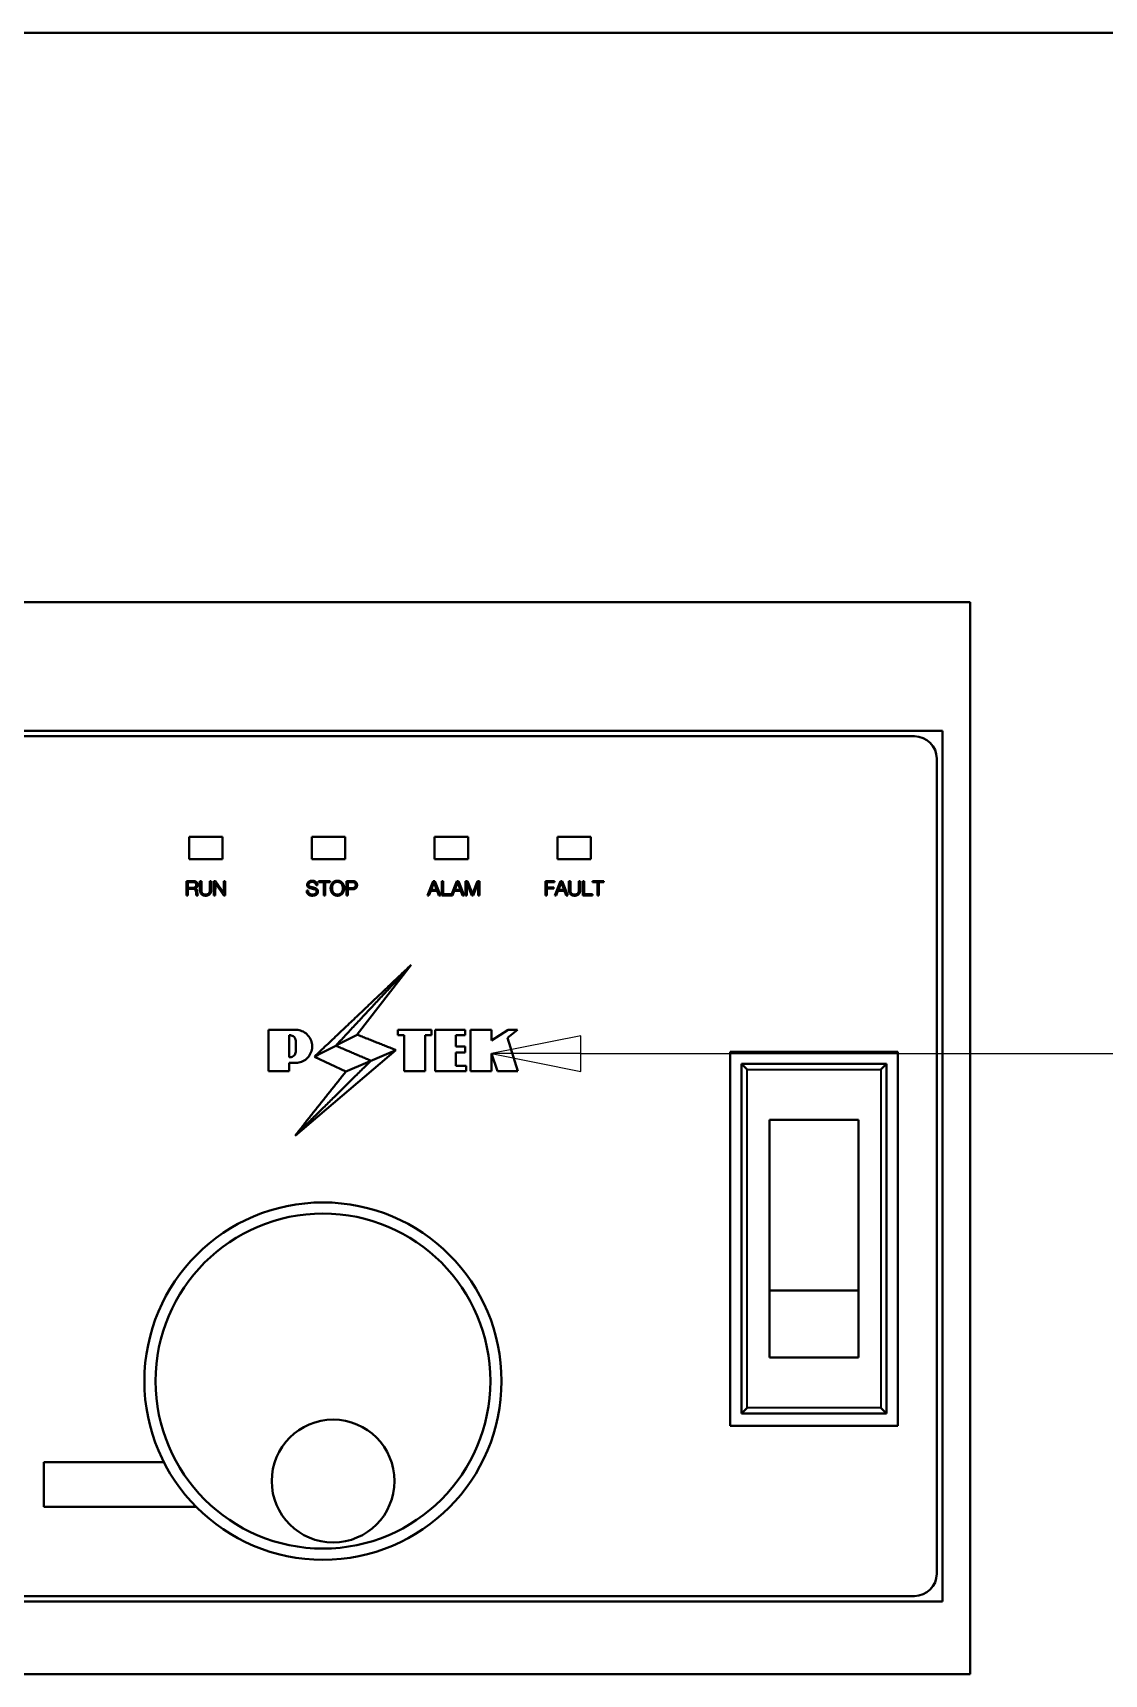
# Model space of a CAD drawing. Header units: millimetres. Extents: x 0 to 3364, y 0 to 2376.
# Drawn here: x 1391.3 to 1487.3, y 1112.7 to 1259.7 of the extents above; entities that cross this region are included whole.
import ezdxf

# ---------------------------------------------------------------- set-up
doc = ezdxf.new("R2010")
doc.units = ezdxf.units.MM
doc.header["$LTSCALE"] = 4
for name, color, linetype, lineweight, true_color in [('가시적인 것(ISO)', 3, 'Continuous', 40, 0x00ff00), ('가시적인 좁은 것(ISO)', 3, 'Continuous', 35, 0x00ff00), ('기호(ISO)', 5, 'Continuous', 25, 0x0000ff)]:
    doc.layers.add(name, color=color, linetype=linetype, lineweight=lineweight, true_color=true_color)

# ---------------------------------------------------------------- blocks, each defined once
blk = doc.blocks.new('품번기호4')
at = {"layer": '기호(ISO)', "color": 7}
for p, q in [((360.098, 292.47), (358.098, 292.07)), ((360.098, 291.67), (360.098, 292.47)), ((360.098, 292.07), (358.098, 292.07)), ((358.098, 292.07), (360.098, 291.67)), ((360.098, 292.07), (415.64, 292.07))]:
    blk.add_line(p, q, dxfattribs=at)
at = {"layer": '기호(ISO)', "color": 7, "flags": 128}
blk.add_lwpolyline([(360.098, 292.47), (358.098, 292.07), (360.098, 291.67), (360.098, 292.47)], dxfattribs=at)
at = {"layer": '기호(ISO)', "color": 7}
blk.add_solid([(360.098, 292.47), (358.098, 292.07), (360.098, 291.67), (360.098, 292.47)], dxfattribs=at)

msp = doc.modelspace()

# ---------------------------------------------------------------- linework, layer by layer
at = {"layer": '가시적인 것(ISO)'}
for p, q in [((1524.3011, 1259.6988), (1172.3011, 1259.6988)), ((1270.3011, 1208.6988), (1475.3011, 1208.6988)), ((1475.3011, 1208.6988), (1475.3011, 1112.6988)), ((1272.8011, 1197.1988), (1472.8011, 1197.1988)), ((1470.3011, 1196.6988), (1386.6011, 1196.6988)), ((1472.8011, 1197.1988), (1472.8011, 1119.1988)), ((1472.3011, 1121.6988), (1472.3011, 1194.6988)), ((1405.3011, 1185.6988), (1405.3011, 1187.6987)), ((1405.3011, 1187.6987), (1408.3011, 1187.6987)), ((1408.3011, 1187.6987), (1408.3011, 1185.6988)), ((1416.3011, 1185.6988), (1416.3011, 1187.6987)), ((1416.3011, 1187.6987), (1419.3011, 1187.6987)), ((1419.3011, 1187.6987), (1419.3011, 1185.6988)), ((1427.3011, 1185.6988), (1427.3011, 1187.6987)), ((1427.3011, 1187.6987), (1430.3011, 1187.6987)), ((1430.3011, 1187.6987), (1430.3011, 1185.6988)), ((1438.3011, 1185.6988), (1438.3011, 1187.6987)), ((1438.3011, 1187.6987), (1441.3011, 1187.6987)), ((1441.3011, 1187.6987), (1441.3011, 1185.6988)), ((1408.3011, 1185.6988), (1405.3011, 1185.6988)), ((1419.3011, 1185.6988), (1416.3011, 1185.6988)), ((1430.3011, 1185.6988), (1427.3011, 1185.6988)), ((1441.3011, 1185.6988), (1438.3011, 1185.6988)), ((1405.0818, 1182.444), (1405.0818, 1183.7343)), ((1405.2046, 1183.6286), (1405.2046, 1183.1258)), ((1406.2822, 1183.7351), (1406.4051, 1183.7351)), ((1407.1659, 1183.7351), (1407.2888, 1183.7351)), ((1407.5327, 1182.444), (1407.5327, 1183.7351)), ((1407.5327, 1183.7351), (1407.67, 1183.7351)), ((1407.6574, 1183.5363), (1407.6556, 1182.444)), ((1408.4102, 1182.444), (1407.6574, 1183.5363)), ((1407.67, 1183.7351), (1408.4229, 1182.6429)), ((1408.4229, 1182.6429), (1408.4247, 1183.7351)), ((1408.4247, 1183.7351), (1408.5476, 1183.7351)), ((1408.5476, 1183.7351), (1408.5476, 1182.444)), ((1416.8029, 1183.3572), (1416.68, 1183.3572)), ((1416.9136, 1183.6286), (1416.9136, 1183.7343)), ((1416.9136, 1183.7343), (1417.9364, 1183.7343)), ((1417.3636, 1183.6286), (1416.9136, 1183.6286)), ((1417.3636, 1182.444), (1417.3636, 1183.6286)), ((1417.9364, 1183.6286), (1417.4865, 1183.6286)), ((1417.4865, 1183.6286), (1417.4865, 1182.444)), ((1417.9364, 1183.7343), (1417.9364, 1183.6286)), ((1419.3977, 1182.444), (1419.3977, 1183.7343)), ((1419.5206, 1183.6286), (1419.5206, 1183.1008)), ((1426.6647, 1182.444), (1427.1854, 1183.7346)), ((1427.2487, 1183.6117), (1426.9901, 1182.9507)), ((1427.1854, 1183.7346), (1427.3228, 1183.7346)), ((1427.4982, 1182.9507), (1427.2487, 1183.6117)), ((1427.3228, 1183.7346), (1427.8292, 1182.444)), ((1427.9483, 1182.4448), (1427.9483, 1183.7351)), ((1427.9483, 1183.7351), (1428.0711, 1183.7351)), ((1428.0711, 1183.7351), (1428.0711, 1182.5506)), ((1428.788, 1182.4444), (1429.3029, 1183.7346)), ((1429.3662, 1183.6117), (1429.1076, 1182.9507)), ((1429.3029, 1183.7346), (1429.4403, 1183.7346)), ((1429.6157, 1182.9507), (1429.3662, 1183.6117)), ((1429.4403, 1183.7346), (1429.9466, 1182.444)), ((1430.0657, 1182.444), (1430.0657, 1183.7351)), ((1430.0657, 1183.7351), (1430.2467, 1183.7351)), ((1430.1904, 1183.5598), (1430.1886, 1182.444)), ((1430.6369, 1182.444), (1430.1904, 1183.5598)), ((1430.2467, 1183.7351), (1430.6949, 1182.6014)), ((1430.6949, 1182.6014), (1431.1414, 1183.7351)), ((1431.1977, 1183.5611), (1430.753, 1182.444)), ((1431.1414, 1183.7351), (1431.3224, 1183.7351)), ((1431.1995, 1182.444), (1431.1977, 1183.5611)), ((1431.3224, 1183.7351), (1431.3224, 1182.444)), ((1437.2363, 1183.7343), (1438.0549, 1183.7343)), ((1437.2363, 1182.444), (1437.2363, 1183.7343)), ((1438.0549, 1183.6286), (1437.3591, 1183.6286)), ((1437.3591, 1183.6286), (1437.3591, 1183.1591)), ((1438.0549, 1183.7343), (1438.0549, 1183.6286)), ((1438.0701, 1182.444), (1438.5909, 1183.7346)), ((1438.6542, 1183.6117), (1438.3956, 1182.9507)), ((1438.5909, 1183.7346), (1438.7283, 1183.7346)), ((1438.9037, 1182.9507), (1438.6542, 1183.6117)), ((1438.7283, 1183.7346), (1439.2346, 1182.444)), ((1439.3454, 1183.7351), (1439.4683, 1183.7351)), ((1440.229, 1183.7351), (1440.3519, 1183.7351)), ((1440.5958, 1182.4448), (1440.5958, 1183.7351)), ((1440.5958, 1183.7351), (1440.7187, 1183.7351)), ((1440.7187, 1183.7351), (1440.7187, 1182.5506)), ((1441.438, 1183.6286), (1441.438, 1183.7343)), ((1441.438, 1183.7343), (1442.4608, 1183.7343)), ((1441.888, 1183.6286), (1441.438, 1183.6286)), ((1441.888, 1182.444), (1441.888, 1183.6286)), ((1442.4608, 1183.6286), (1442.0109, 1183.6286)), ((1442.0109, 1183.6286), (1442.0109, 1182.444)), ((1442.4608, 1183.7343), (1442.4608, 1183.6286)), ((1405.2046, 1182.444), (1405.0818, 1182.444)), ((1405.2046, 1183.02), (1405.2046, 1182.444)), ((1406.0985, 1182.444), (1405.965, 1182.444)), ((1407.6556, 1182.444), (1407.5327, 1182.444)), ((1408.5476, 1182.444), (1408.4102, 1182.444)), ((1415.8464, 1182.8725), (1415.9693, 1182.8725)), ((1416.4618, 1183.0139), (1416.1773, 1183.0844)), ((1417.4865, 1182.444), (1417.3636, 1182.444)), ((1419.5206, 1182.444), (1419.3977, 1182.444)), ((1419.5206, 1182.995), (1419.5206, 1182.444)), ((1426.7967, 1182.444), (1426.6647, 1182.444)), ((1426.9522, 1182.8449), (1426.7967, 1182.444)), ((1427.5398, 1182.8449), (1426.9522, 1182.8449)), ((1426.9901, 1182.9507), (1427.4982, 1182.9507)), ((1427.6971, 1182.444), (1427.5398, 1182.8449)), ((1427.8292, 1182.444), (1427.6971, 1182.444)), ((1428.788, 1182.4444), (1427.9483, 1182.4448)), ((1428.0711, 1182.5506), (1428.794, 1182.5506)), ((1428.794, 1182.5506), (1428.788, 1182.4444)), ((1428.9141, 1182.444), (1428.788, 1182.4444)), ((1429.0696, 1182.8449), (1428.9141, 1182.444)), ((1429.6573, 1182.8449), (1429.0696, 1182.8449)), ((1429.1076, 1182.9507), (1429.6157, 1182.9507)), ((1429.8146, 1182.444), (1429.6573, 1182.8449)), ((1429.9466, 1182.444), (1429.8146, 1182.444)), ((1430.1886, 1182.444), (1430.0657, 1182.444)), ((1430.753, 1182.444), (1430.6369, 1182.444)), ((1431.3224, 1182.444), (1431.1995, 1182.444)), ((1437.3591, 1182.444), (1437.2363, 1182.444)), ((1437.3591, 1183.1591), (1437.9772, 1183.1591)), ((1437.9772, 1183.0534), (1437.3591, 1183.0534)), ((1437.3591, 1183.0534), (1437.3591, 1182.444)), ((1437.9772, 1183.1591), (1437.9772, 1183.0534)), ((1438.2021, 1182.444), (1438.0701, 1182.444)), ((1438.3576, 1182.8449), (1438.2021, 1182.444)), ((1438.9453, 1182.8449), (1438.3576, 1182.8449)), ((1438.3956, 1182.9507), (1438.9037, 1182.9507)), ((1439.1026, 1182.444), (1438.9453, 1182.8449)), ((1439.2346, 1182.444), (1439.1026, 1182.444)), ((1441.4416, 1182.4448), (1440.5958, 1182.4448)), ((1440.7187, 1182.5506), (1441.4416, 1182.5506)), ((1441.4416, 1182.5506), (1441.4416, 1182.4448)), ((1442.0109, 1182.444), (1441.888, 1182.444)), ((1420.3651, 1169.9739), (1425.2177, 1176.2401)), ((1412.4139, 1170.4132), (1412.4139, 1166.7013)), ((1424.0064, 1170.4132), (1424.0064, 1169.9213)), ((1427.0385, 1170.4132), (1424.0064, 1170.4132)), ((1427.0385, 1169.9213), (1427.0385, 1170.4132)), ((1427.3516, 1170.4132), (1427.3516, 1166.7013)), ((1430.0483, 1170.4132), (1427.3516, 1170.4132)), ((1430.0483, 1169.9213), (1430.0483, 1170.4132)), ((1430.5252, 1170.4132), (1430.5252, 1166.7013)), ((1432.3919, 1170.4132), (1430.5252, 1170.4132)), ((1432.3919, 1169.4609), (1432.3919, 1170.4132)), ((1433.884, 1170.4132), (1432.3919, 1169.4609)), ((1433.8419, 1169.694), (1434.7379, 1170.4132)), ((1434.7379, 1170.4132), (1433.884, 1170.4132)), ((1414.2698, 1167.9535), (1414.2698, 1169.9213)), ((1424.0064, 1169.9213), (1424.5788, 1169.9213)), ((1424.5788, 1169.9213), (1424.5788, 1166.7013)), ((1426.4661, 1166.7013), (1426.4661, 1169.9213)), ((1426.4661, 1169.9213), (1427.0385, 1169.9213)), ((1429.2071, 1169.9213), (1430.0483, 1169.9213)), ((1429.2071, 1168.9006), (1429.2071, 1169.9213)), ((1430.0483, 1168.9006), (1429.2071, 1168.9006)), ((1430.0483, 1168.3781), (1430.0483, 1168.9006)), ((1434.7739, 1166.7013), (1433.8419, 1169.694)), ((1414.2698, 1166.7013), (1414.2698, 1167.4392)), ((1414.7959, 1160.9218), (1423.8358, 1168.5951)), ((1416.5317, 1167.9974), (1419.3612, 1166.6857)), ((1429.2071, 1168.3781), (1430.0483, 1168.3781)), ((1429.2071, 1167.1932), (1429.2071, 1168.3781)), ((1430.1467, 1167.1932), (1429.2071, 1167.1932)), ((1430.1467, 1166.7013), (1430.1467, 1167.1932)), ((1432.3919, 1168.2787), (1432.9499, 1166.7013)), ((1432.3919, 1166.7013), (1432.3919, 1168.2787)), ((1453.8011, 1134.9488), (1453.8011, 1168.4488)), ((1453.8011, 1168.4488), (1468.8011, 1168.4488)), ((1467.8011, 1167.3488), (1454.8011, 1167.3488)), ((1455.3011, 1166.8488), (1454.8011, 1167.3488)), ((1454.8011, 1167.3488), (1454.8011, 1136.0488)), ((1467.8011, 1167.3488), (1467.3011, 1166.8488)), ((1467.8011, 1136.0488), (1467.8011, 1167.3488)), ((1468.8011, 1168.4488), (1468.8011, 1134.9488)), ((1412.4139, 1166.7013), (1414.2698, 1166.7013)), ((1424.5788, 1166.7013), (1426.4661, 1166.7013)), ((1427.3516, 1166.7013), (1430.1467, 1166.7013)), ((1430.5252, 1166.7013), (1432.3919, 1166.7013)), ((1432.9499, 1166.7013), (1434.7739, 1166.7013)), ((1457.3011, 1162.3488), (1465.3011, 1162.3488)), ((1457.3011, 1147.0488), (1457.3011, 1162.3488)), ((1465.3011, 1162.3488), (1465.3011, 1147.0488)), ((1457.3011, 1147.0488), (1457.3011, 1141.0488)), ((1457.3011, 1147.0488), (1465.3011, 1147.0488)), ((1465.3011, 1141.0488), (1465.3011, 1147.0488)), ((1465.3011, 1141.0488), (1457.3011, 1141.0488)), ((1454.8011, 1136.0488), (1455.3011, 1136.5488)), ((1467.8011, 1136.0488), (1467.3011, 1136.5488)), ((1468.8011, 1134.9488), (1453.8011, 1134.9488)), ((1454.8011, 1136.0488), (1467.8011, 1136.0488)), ((1392.3015, 1127.6988), (1392.3015, 1131.6988)), ((1392.3015, 1131.6988), (1403.038, 1131.6988)), ((1405.9241, 1127.6988), (1392.3015, 1127.6988)), ((1472.8011, 1119.1988), (1272.8011, 1119.1988)), ((1386.6011, 1119.6988), (1470.3011, 1119.6988)), ((1475.3011, 1112.6988), (1270.3011, 1112.6988))]:
    msp.add_line(p, q, dxfattribs=at)
for centre, radius in [((1417.3011, 1138.9488), 16), ((1417.3011, 1138.9488), 15), ((1418.2092, 1129.9947), 5.5)]:
    msp.add_circle(centre, radius, dxfattribs=at)
for centre, start, end in [((1470.3011, 1194.6988), 0, 90), ((1470.3011, 1121.6988), 270, 0)]:
    msp.add_arc(centre, 2, start, end, dxfattribs=at)
for points, weights, knots in [([(1405.0818, 1183.7343), (1405.3794, 1183.7343), (1405.677, 1183.7343), (1405.8295, 1183.7404), (1405.955, 1183.6535), (1406.0792, 1183.5568), (1406.0716, 1183.3995)], [1, 1, 1, 0.94839660606, 1, 0.887717296549, 1], [8.3810812, 8.3810812, 8.3810812, 9.3810812, 9.3810812, 9.64890846, 9.64890846, 9.91292361, 9.91292361, 9.91292361]), ([(1405.9488, 1183.3745), (1405.9546, 1183.4829), (1405.8781, 1183.5599), (1405.7867, 1183.6363), (1405.6679, 1183.6286), (1405.4363, 1183.6286), (1405.2046, 1183.6286)], [1, 0.914018011134, 1, 0.928526660768, 1, 1, 1], [-3.23063286, -3.23063286, -3.23063286, -3.04489019, -3.04489019, -2.83894002, -2.83894002, -1.83894002, -1.83894002, -1.83894002]), ([(1405.2046, 1183.1258), (1405.4363, 1183.1258), (1405.6679, 1183.1258), (1405.7784, 1183.1233), (1405.8651, 1183.1918), (1405.9511, 1183.2629), (1405.9488, 1183.3745)], [1, 1, 1, 0.941069200056, 1, 0.900401831841, 1], [-4.61248804, -4.61248804, -4.61248804, -3.61248804, -3.61248804, -3.41964917, -3.41964917, -3.23063286, -3.23063286, -3.23063286]), ([(1406.0716, 1183.3995), (1406.0748, 1183.2833), (1406.0078, 1183.1881), (1405.9346, 1183.0922), (1405.8155, 1183.0711)], [1, 0.94919180422, 1, 0.928798673495, 1], [7.968096681, 7.968096681, 7.968096681, 8.172326521, 8.172326521, 8.381081205, 8.381081205, 8.381081205]), ([(1406.7846, 1182.4198), (1406.5579, 1182.4043), (1406.3986, 1182.5662), (1406.274, 1182.7164), (1406.2822, 1182.9113), (1406.2822, 1183.3232), (1406.2822, 1183.7351)], [1, 0.908571615297, 1, 0.933363532954, 1, 1, 1], [-3.42481882, -3.42481882, -3.42481882, -3.03764756, -3.03764756, -2.69898009, -2.69898009, -1.69898009, -1.69898009, -1.69898009]), ([(1406.4051, 1183.7351), (1406.4051, 1183.3367), (1406.4051, 1182.9384), (1406.388, 1182.758), (1406.505, 1182.6197), (1406.6248, 1182.5134), (1406.7846, 1182.5256)], [1, 1, 1, 0.921668103072, 1, 0.920787027499, 1], [-8.43982803, -8.43982803, -8.43982803, -7.43982803, -7.43982803, -7.12810297, -7.12810297, -6.8525575, -6.8525575, -6.8525575]), ([(1406.7846, 1182.5256), (1406.9451, 1182.5133), (1407.0658, 1182.6197), (1407.1831, 1182.7579), (1407.1659, 1182.9384), (1407.1659, 1183.3367), (1407.1659, 1183.7351)], [1, 0.921209245979, 1, 0.92127521942, 1, 1, 1], [-6.8525575, -6.8525575, -6.8525575, -6.57564579, -6.57564579, -6.26381473, -6.26381473, -5.26381473, -5.26381473, -5.26381473]), ([(1407.2888, 1183.7351), (1407.2888, 1183.3232), (1407.2888, 1182.9113), (1407.297, 1182.7163), (1407.1722, 1182.5662), (1407.012, 1182.4041), (1406.7846, 1182.4198)], [1, 1, 1, 0.933070818813, 1, 0.908927375214, 1], [-5.15210516, -5.15210516, -5.15210516, -4.15210516, -4.15210516, -3.81333586, -3.81333586, -3.42481882, -3.42481882, -3.42481882]), ([(1416.1773, 1183.0844), (1416.0654, 1183.1072), (1415.9763, 1183.1788), (1415.8811, 1183.2661), (1415.8881, 1183.3952)], [1, 0.971846155251, 1, 0.904163827855, 1], [8.266583226, 8.266583226, 8.266583226, 8.47036856, 8.47036856, 8.689889446, 8.689889446, 8.689889446]), ([(1415.8881, 1183.3952), (1415.8891, 1183.5255), (1415.9737, 1183.6247), (1416.0655, 1183.7485), (1416.3294, 1183.7594)], [1, 0.939638647149, 1, 1, 1], [7.03927411, 7.03927411, 7.03927411, 7.26658323, 7.26658323, 8.26658323, 8.26658323, 8.26658323]), ([(1416.68, 1183.3572), (1416.6792, 1183.4948), (1416.5707, 1183.5793), (1416.4635, 1183.6571), (1416.3312, 1183.6536), (1416.2114, 1183.6587), (1416.1087, 1183.5971), (1416.0032, 1183.5247), (1416.0109, 1183.397)], [1, 0.899717308487, 1, 0.946956636903, 1, 0.957793599563, 1, 0.870586135343, 1], [5.404579986, 5.404579986, 5.404579986, 5.637424937, 5.637424937, 5.869513343, 5.869513343, 6.081191974, 6.081191974, 6.292875249, 6.292875249, 6.292875249]), ([(1416.0109, 1183.397), (1416.0072, 1183.3161), (1416.0688, 1183.2634), (1416.1296, 1183.2169), (1416.2054, 1183.2068)], [1, 0.898432961434, 1, 0.96629459605, 1], [5.13161136, 5.13161136, 5.13161136, 5.268592627, 5.268592627, 5.404579986, 5.404579986, 5.404579986]), ([(1416.3294, 1183.7594), (1416.5126, 1183.7644), (1416.6614, 1183.6572), (1416.8095, 1183.5437), (1416.8029, 1183.3572)], [1, 0.947358563164, 1, 0.888915161311, 1], [6.404584814, 6.404584814, 6.404584814, 6.726048932, 6.726048932, 7.039274114, 7.039274114, 7.039274114]), ([(1418.5972, 1182.4198), (1418.3189, 1182.4093), (1418.1407, 1182.6233), (1417.9822, 1182.8296), (1417.9888, 1183.0896), (1417.9822, 1183.3496), (1418.1407, 1183.5558), (1418.3189, 1183.7698), (1418.5972, 1183.7594)], [1, 0.897394646337, 1, 0.942619095165, 1, 0.942615534252, 1, 0.897399006743, 1], [-3.69749214, -3.69749214, -3.69749214, -3.22693363, -3.22693363, -2.77241677, -2.77241677, -2.31790717, -2.31790717, -1.84735281, -1.84735281, -1.84735281]), ([(1418.5972, 1183.6536), (1418.3651, 1183.663), (1418.2266, 1183.4767), (1418.1063, 1183.3018), (1418.1117, 1183.0896), (1418.1063, 1182.8774), (1418.2266, 1182.7025), (1418.3651, 1182.5161), (1418.5972, 1182.5256)], [1, 0.884165679935, 1, 0.951106599301, 1, 0.951110061584, 1, 0.884160276701, 1], [-4.56719349, -4.56719349, -4.56719349, -4.17869641, -4.17869641, -3.80554341, -3.80554341, -3.43238303, -3.43238303, -3.04388145, -3.04388145, -3.04388145]), ([(1418.5972, 1183.7594), (1418.8748, 1183.7696), (1419.0521, 1183.5558), (1419.2104, 1183.3495), (1419.2038, 1183.0896), (1419.2104, 1182.8296), (1419.0521, 1182.6233), (1418.8748, 1182.4096), (1418.5972, 1182.4198)], [0.999999950958, 0.897151593218, 1, 0.942811911435, 1, 0.942815498518, 1, 0.897147275498, 1], [-5.54484495, -5.54484495, -5.54484495, -5.07559357, -5.07559357, -4.62117429, -4.62117429, -4.16674789, -4.16674789, -3.69749214, -3.69749214, -3.69749214]), ([(1418.5972, 1182.5256), (1418.8286, 1182.5163), (1418.9663, 1182.7025), (1419.0863, 1182.8775), (1419.0809, 1183.0896), (1419.0863, 1183.3017), (1418.9663, 1183.4767), (1418.8286, 1183.6628), (1418.5972, 1183.6536)], [1, 0.883826055028, 1, 0.951334165714, 1, 0.951330813973, 1, 0.883831142078, 1], [-3.04388145, -3.04388145, -3.04388145, -2.65666776, -2.65666776, -2.28359084, -2.28359084, -1.91052131, -1.91052131, -1.52331204, -1.52331204, -1.52331204]), ([(1419.3977, 1183.7343), (1419.6843, 1183.7343), (1419.9709, 1183.7343), (1420.1297, 1183.7417), (1420.2494, 1183.637), (1420.3618, 1183.5239), (1420.3542, 1183.3647)], [1, 1, 1, 0.927739228376, 1, 0.915067146169, 1], [-4.88134478, -4.88134478, -4.88134478, -3.88134478, -3.88134478, -3.60650499, -3.60650499, -3.33349268, -3.33349268, -3.33349268]), ([(1420.2314, 1183.3647), (1420.2383, 1183.4828), (1420.1513, 1183.5631), (1420.0598, 1183.6345), (1419.9438, 1183.6286), (1419.7322, 1183.6286), (1419.5206, 1183.6286)], [1, 0.903894934156, 1, 0.936897579582, 1, 1, 1], [-3.28593768, -3.28593768, -3.28593768, -3.08499473, -3.08499473, -2.88288162, -2.88288162, -1.88288162, -1.88288162, -1.88288162]), ([(1420.3542, 1183.3647), (1420.3618, 1183.2054), (1420.2494, 1183.0924), (1420.1297, 1182.9877), (1419.9709, 1182.995), (1419.7458, 1182.995), (1419.5206, 1182.995)], [1, 0.915071725274, 1, 0.927735638725, 1, 1, 1], [-3.33349268, -3.33349268, -3.33349268, -3.06047709, -3.06047709, -2.78563552, -2.78563552, -1.78563552, -1.78563552, -1.78563552]), ([(1419.5206, 1183.1008), (1419.7322, 1183.1008), (1419.9438, 1183.1008), (1420.0598, 1183.0948), (1420.1513, 1183.1663), (1420.2383, 1183.2466), (1420.2314, 1183.3647)], [1, 1, 1, 0.936892773088, 1, 0.903901165454, 1], [-4.68899864, -4.68899864, -4.68899864, -3.68899864, -3.68899864, -3.48688388, -3.48688388, -3.28593768, -3.28593768, -3.28593768]), ([(1439.8477, 1182.4198), (1439.6211, 1182.4043), (1439.4617, 1182.5662), (1439.3372, 1182.7164), (1439.3454, 1182.9113), (1439.3454, 1183.3232), (1439.3454, 1183.7351)], [1, 0.908571615297, 1, 0.933363532954, 1, 1, 1], [-6.8525575, -6.8525575, -6.8525575, -6.46538624, -6.46538624, -6.12671877, -6.12671877, -5.12671877, -5.12671877, -5.12671877]), ([(1439.4683, 1183.7351), (1439.4683, 1183.3367), (1439.4683, 1182.9384), (1439.4511, 1182.758), (1439.5681, 1182.6197), (1439.688, 1182.5134), (1439.8477, 1182.5256)], [1, 1, 1, 0.921668103073, 1, 0.920787027499, 1], [-11.86756671, -11.86756671, -11.86756671, -10.86756671, -10.86756671, -10.55584166, -10.55584166, -10.28029619, -10.28029619, -10.28029619]), ([(1439.8477, 1182.5256), (1440.0082, 1182.5133), (1440.129, 1182.6197), (1440.2462, 1182.7579), (1440.229, 1182.9384), (1440.229, 1183.3367), (1440.229, 1183.7351)], [1, 0.92120924598, 1, 0.92127521942, 1, 1, 1], [-10.28029619, -10.28029619, -10.28029619, -10.00338447, -10.00338447, -9.69155341, -9.69155341, -8.69155341, -8.69155341, -8.69155341]), ([(1440.3519, 1183.7351), (1440.3519, 1183.3232), (1440.3519, 1182.9113), (1440.3602, 1182.7163), (1440.2353, 1182.5662), (1440.0751, 1182.4041), (1439.8477, 1182.4198)], [1, 1, 1, 0.933070818813, 1, 0.908927375214, 1], [-8.57984385, -8.57984385, -8.57984385, -7.57984385, -7.57984385, -7.24107454, -7.24107454, -6.8525575, -6.8525575, -6.8525575]), ([(1405.9315, 1182.6457), (1405.9321, 1182.7793), (1405.8855, 1182.9044), (1405.8223, 1183.0423), (1405.6723, 1183.02), (1405.4385, 1183.02), (1405.2046, 1183.02)], [1, 0.983783494785, 1, 0.799491778838, 1, 1, 1], [3.75319838, 3.75319838, 3.75319838, 3.99337962, 3.99337962, 4.22989669, 4.22989669, 5.22989669, 5.22989669, 5.22989669]), ([(1405.8155, 1183.0711), (1405.9243, 1183.0622), (1405.9865, 1182.9726), (1406.0387, 1182.8815), (1406.0389, 1182.7765), (1406.0411, 1182.7034), (1406.0504, 1182.6014), (1406.0539, 1182.5164), (1406.0985, 1182.444)], [1, 0.900626696808, 1, 0.966463800589, 1, 1, 1, 0.967460104111, 1], [6.4455107, 6.4455107, 6.4455107, 6.63025041, 6.63025041, 6.8168286, 6.8168286, 7.8168286, 7.8168286, 7.96809668, 7.96809668, 7.96809668]), ([(1405.965, 1182.444), (1405.9418, 1182.4911), (1405.9383, 1182.5435), (1405.9331, 1182.6021), (1405.9315, 1182.6457)], [1, 0.980804416345, 1, 1, 1], [5.22989669, 5.22989669, 5.22989669, 5.32411738, 5.32411738, 6.32411738, 6.32411738, 6.32411738]), ([(1416.3605, 1182.4198), (1416.1533, 1182.4087), (1415.9837, 1182.5282), (1415.8228, 1182.6636), (1415.8464, 1182.8725)], [1, 0.944807698949, 1, 0.881444804008, 1], [1.730218582, 1.730218582, 1.730218582, 2.093313534, 2.093313534, 2.444267831, 2.444267831, 2.444267831]), ([(1415.9693, 1182.8725), (1415.9515, 1182.7018), (1416.0894, 1182.5994), (1416.228, 1182.5163), (1416.3893, 1182.5256)], [1, 0.868873559334, 1, 0.955700656755, 1], [9.739611776, 9.739611776, 9.739611776, 10.023342726, 10.023342726, 10.308398463, 10.308398463, 10.308398463]), ([(1416.2054, 1183.2068), (1416.3623, 1183.168), (1416.5191, 1183.1291), (1416.6489, 1183.101), (1416.7543, 1183.0202), (1416.8598, 1182.9288), (1416.8529, 1182.7894)], [1, 1, 1, 0.975789326136, 1, 0.899066953895, 1], [3.65787929, 3.65787929, 3.65787929, 4.65787929, 4.65787929, 4.89539794, 4.89539794, 5.13161136, 5.13161136, 5.13161136]), ([(1416.8529, 1182.7894), (1416.8534, 1182.6673), (1416.7778, 1182.5714), (1416.6907, 1182.4346), (1416.3605, 1182.4198)], [1, 0.944138118052, 1, 1, 1], [2.44426783, 2.44426783, 2.44426783, 2.65787929, 2.65787929, 3.65787929, 3.65787929, 3.65787929]), ([(1416.3893, 1182.5256), (1416.508, 1182.5261), (1416.6104, 1182.5861), (1416.7297, 1182.6515), (1416.73, 1182.7876)], [1, 0.965641541508, 1, 0.861241958635, 1], [9.305356256, 9.305356256, 9.305356256, 9.516142573, 9.516142573, 9.739611776, 9.739611776, 9.739611776]), ([(1416.73, 1182.7876), (1416.7307, 1182.8922), (1416.6417, 1182.9473), (1416.5586, 1182.9992), (1416.4618, 1183.0139)], [1, 0.872110087172, 1, 0.979266225675, 1], [8.956300206, 8.956300206, 8.956300206, 9.129688558, 9.129688558, 9.305356256, 9.305356256, 9.305356256]), ([(1414.2698, 1167.4392), (1414.557, 1167.4392), (1414.8442, 1167.4392), (1416.3312, 1167.4392), (1416.3312, 1168.9262), (1416.3312, 1170.4132), (1414.8442, 1170.4132), (1413.629, 1170.4132), (1412.4139, 1170.4132)], [1, 1, 1, 0.707106781186, 1, 0.707106781186, 1, 1, 1], [0.73791687, 0.73791687, 0.73791687, 4.60448477, 4.60448477, 6.94028137, 6.94028137, 9.27607798, 9.27607798, 25.63774476, 25.63774476, 25.63774476]), ([(1414.2698, 1169.9213), (1414.3168, 1169.9213), (1414.3638, 1169.9213), (1414.8557, 1169.9213), (1414.8557, 1169.4293), (1414.8557, 1168.9374), (1414.8557, 1168.4454), (1414.8557, 1167.9535), (1414.3638, 1167.9535), (1414.3168, 1167.9535), (1414.2698, 1167.9535)], [1, 1, 1, 0.707106781187, 1, 1, 1, 0.707106781187, 1, 1, 1], [13.24781568, 13.24781568, 13.24781568, 13.88009779, 13.88009779, 14.65284253, 14.65284253, 21.27675037, 21.27675037, 22.04949512, 22.04949512, 22.68177723, 22.68177723, 22.68177723])]:
    msp.add_rational_spline(points, weights, degree=2, knots=knots, dxfattribs=at)
for points in [[(1425.2177, 1176.2401), (1420.8747, 1172.1187), (1416.5317, 1167.9974)], [(1425.2177, 1176.2401), (1421.8331, 1172.6129), (1418.4484, 1168.9856)], [(1418.4484, 1168.9856), (1417.4901, 1168.4915), (1416.5317, 1167.9974)], [(1418.4484, 1168.9856), (1419.4067, 1169.4797), (1420.3651, 1169.9739)], [(1421.5985, 1167.6404), (1420.0235, 1168.313), (1418.4484, 1168.9856)], [(1423.8358, 1168.5951), (1422.1004, 1169.2845), (1420.3651, 1169.9739)], [(1421.5985, 1167.6404), (1418.1972, 1164.2811), (1414.7959, 1160.9218)], [(1419.3612, 1166.6857), (1420.4799, 1167.1631), (1421.5985, 1167.6404)], [(1423.8358, 1168.5951), (1422.7172, 1168.1178), (1421.5985, 1167.6404)], [(1419.3612, 1166.6857), (1417.0786, 1163.8038), (1414.7959, 1160.9218)]]:
    msp.add_open_spline(points, degree=2, dxfattribs=at)
at = {"layer": '가시적인 좁은 것(ISO)'}
for p, q in [((1455.3011, 1166.8488), (1467.3011, 1166.8488)), ((1455.3011, 1136.5488), (1455.3011, 1166.8488)), ((1467.3011, 1166.8488), (1467.3011, 1136.5488)), ((1467.3011, 1136.5488), (1455.3011, 1136.5488))]:
    msp.add_line(p, q, dxfattribs=at)

# ---------------------------------------------------------------- block references
at = {"layer": '기호(ISO)', "xscale": 4, "yscale": 4, "zscale": 4}
msp.add_blockref('품번기호4', (0, 0), dxfattribs=at)

doc.saveas('drawing.dxf')
